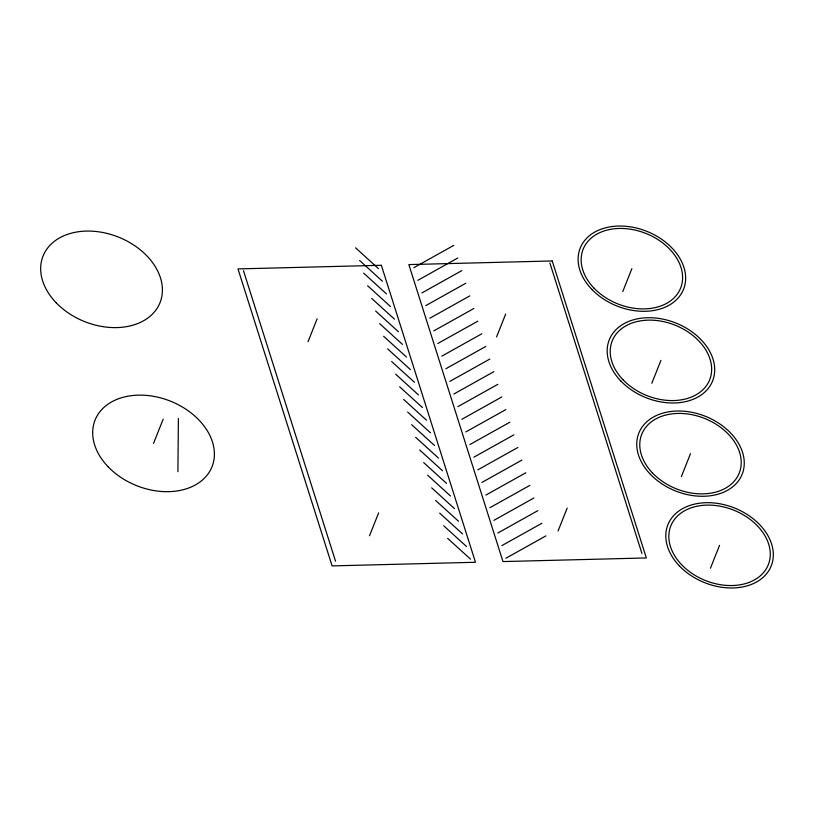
<?xml version="1.0" encoding="UTF-8"?>
<svg xmlns="http://www.w3.org/2000/svg" width="814" height="814" viewBox="0 0 814 814"><rect width="100%" height="100%" fill="white"/><g stroke="black" fill="none" stroke-linecap="round" stroke-linejoin="round"><path stroke-width="1.22" d="M177.91 471.713L178.388 418.508M153.531 443.406L163.187 419.159M308.038 341.697L317.145 318.793M369.525 535.744L378.642 512.84M496.581 336.925L505.687 314.021M622.771 291.575L631.888 268.671M558.068 530.972L567.185 508.068M651.821 383.262L660.937 360.358M681.389 476.546L690.506 453.642M710.439 568.233L719.556 545.329M413.807 267.704L453.805 245.36M417.806 280.342L457.814 257.987M421.815 292.969L461.813 270.624M425.814 305.606L465.812 283.252M429.823 318.233L469.82 295.889M433.821 330.871L473.819 308.516M437.82 343.508L477.828 321.154M441.829 356.135L481.827 333.781M445.828 368.773L485.836 346.418M449.837 381.4L489.835 359.055M453.836 394.037L493.844 371.683M457.844 406.664L497.842 384.32M461.843 419.302L501.851 396.947M465.852 431.929L505.85 409.584M469.851 444.566L509.849 422.212M473.86 457.203L513.858 434.849M477.859 469.831L517.857 447.476M481.857 482.468L521.866 460.114M485.866 495.095L525.864 472.751M489.865 507.733L529.873 485.378M493.874 520.36L533.872 498.015M497.873 532.997L537.881 510.643M501.882 545.624L541.88 523.28M505.881 558.262L545.889 535.907M355.606 247.843L378.449 268.6M359.605 260.47L382.458 281.237M363.614 273.107L386.457 293.864M367.613 285.745L390.466 306.502M371.622 298.372L394.464 319.129M375.62 311.009L398.473 331.766M379.629 323.636L402.472 344.393M383.628 336.274L406.471 357.031M387.637 348.901L410.48 369.668M391.636 361.538L414.479 382.295M395.645 374.165L418.488 394.932M399.643 386.803L422.486 407.56M403.642 399.43L426.495 420.197M407.651 412.067L430.494 432.824M411.65 424.704L434.503 445.462M415.659 437.332L438.502 458.089M419.658 449.969L442.511 470.726M423.667 462.596L446.51 483.363M427.665 475.234L450.508 495.991M431.674 487.861L454.517 508.628M435.673 500.498L458.516 521.255M439.682 513.125L462.525 533.892M443.681 525.763L466.524 546.52M447.68 538.4L470.533 559.157M549.857 262.932L641.931 553.479M243.467 270.686L335.551 561.243M381.359 265.283L237.983 268.915L332.102 565.903L475.478 562.271L381.359 265.283M552.228 260.958L408.852 264.591L502.971 561.579L646.347 557.946L552.228 260.958M108.17 466.839A62.963 45.523 21.7 0 0 211.365 468.243A62.963 45.523 21.7 0 0 141.066 395.136A62.963 45.523 21.7 0 0 108.17 466.839M56.176 302.777A62.963 45.523 21.7 0 0 159.371 304.182A62.963 45.523 21.7 0 0 89.072 231.074A62.963 45.523 21.7 0 0 56.176 302.777M622.873 379.609A52.472 37.932 21.7 0 0 709.004 381.318A52.472 37.932 21.7 0 0 650.935 320.136A52.472 37.932 21.7 0 0 622.873 379.609M593.813 287.932A52.472 37.932 21.7 0 0 679.955 289.642A52.472 37.932 21.7 0 0 621.876 228.459A52.472 37.932 21.7 0 0 593.813 287.932M681.491 564.58A52.472 37.932 21.7 0 0 767.622 566.29A52.472 37.932 21.7 0 0 709.554 505.107A52.472 37.932 21.7 0 0 681.491 564.58M652.431 472.903A52.472 37.932 21.7 0 0 738.573 474.613A52.472 37.932 21.7 0 0 680.494 413.431A52.472 37.932 21.7 0 0 652.431 472.903M591.809 289.377A55.617 40.212 21.7 0 0 682.966 290.608A55.617 40.212 21.7 0 0 620.868 226.038A55.617 40.212 21.7 0 0 591.809 289.377M620.868 381.054A55.617 40.212 21.7 0 0 712.026 382.295A55.617 40.212 21.7 0 0 649.918 317.714A55.617 40.212 21.7 0 0 620.868 381.054M650.427 474.348A55.617 40.212 21.7 0 0 741.585 475.579A55.617 40.212 21.7 0 0 679.486 411.009A55.617 40.212 21.7 0 0 650.427 474.348M679.486 566.025A55.617 40.212 21.7 0 0 770.644 567.266A55.617 40.212 21.7 0 0 708.536 502.686A55.617 40.212 21.7 0 0 679.486 566.025"/></g></svg>
